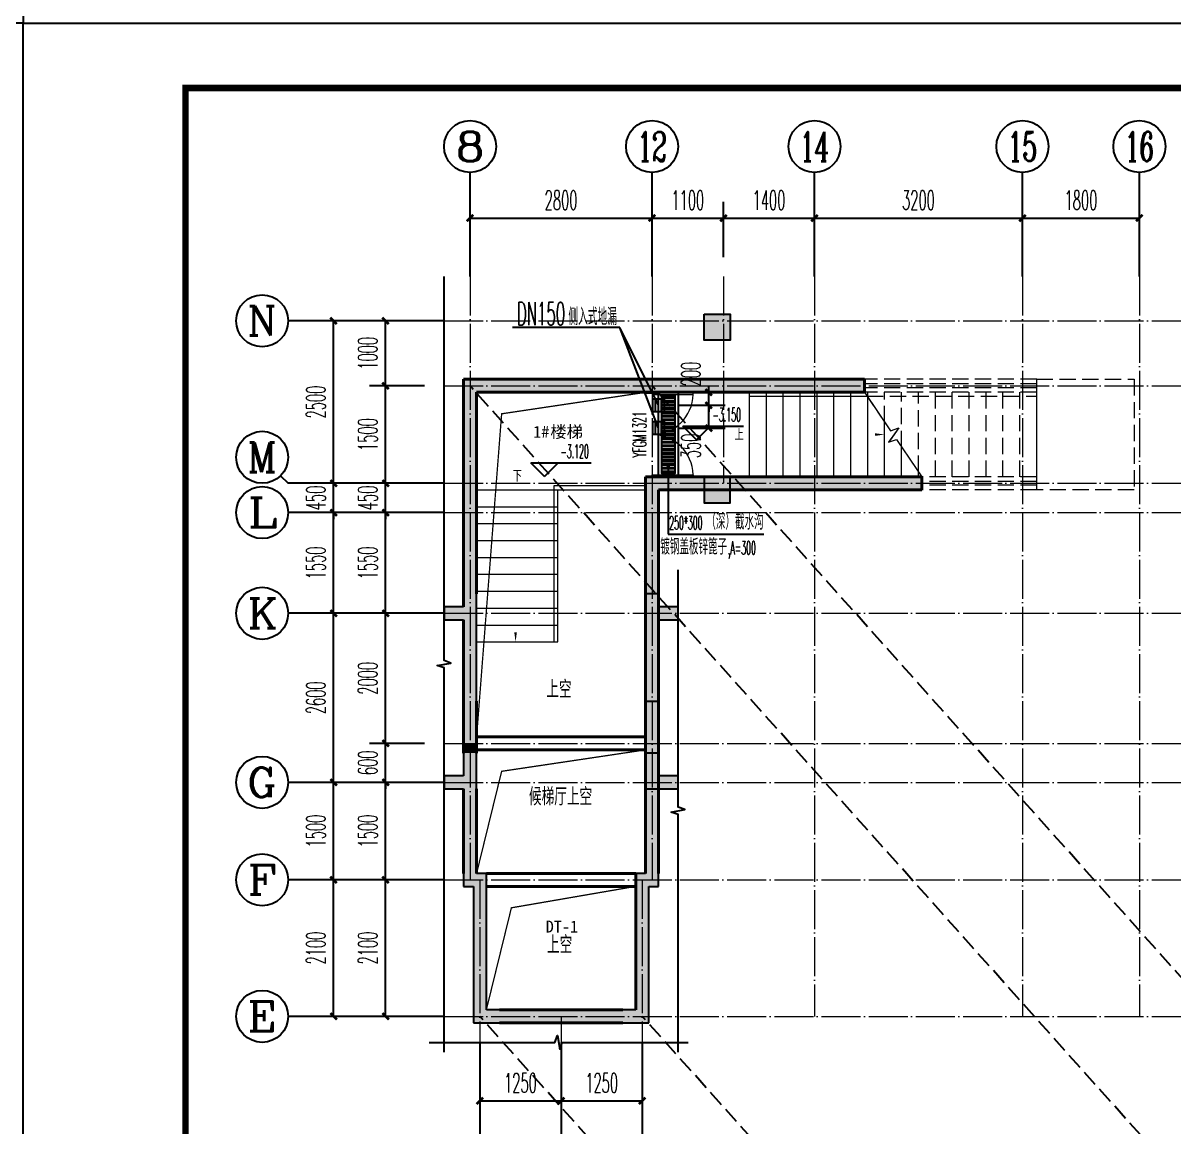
# Model space of a CAD drawing. Extents: x 27938 to 650306, y -92720 to 1524912.
# Drawn here: x 260214 to 277926, y 762082 to 779065 of the extents above; entities that cross this region are included whole.
import ezdxf
from ezdxf.enums import TextEntityAlignment as Align

# ---------------------------------------------------------------- set-up
doc = ezdxf.new("R2010")
doc.units = 0
doc.header["$LTSCALE"] = 1000
doc.header["$MEASUREMENT"] = 0
for name, pattern in [('#P_--_20B1_001_t3$0$DASH', [0.35, 0.25, -0.1]), ('__DASH', [0.35, 0.25, -0.1]), ('DOTE', [2.42, 2, -0.2, 0.02, -0.2])]:
    doc.linetypes.add(name, pattern=pattern)
for name, color, linetype in [('AXIS', 3, 'Continuous'), ('AXIS_TEXT', 4, 'Continuous'), ('COLUMN', 9, 'Continuous'), ('DIM_ELEV', 3, 'Continuous'), ('DIM_LEAD', 3, 'Continuous'), ('DIM_SYMB', 3, 'Continuous'), ('DIM_废水', 3, 'Continuous'), ('DOOR_FIRE_TEXT', 7, 'Continuous'), ('EQUIP_地漏', 7, 'Continuous'), ('PUB_TEXT', 4, 'Continuous'), ('text', 7, 'Continuous'), ('TWT_DIM', 3, 'Continuous'), ('图框', 140, 'Continuous')]:
    doc.layers.add(name, color=color, linetype=linetype)
for name, color, linetype, lineweight in [('DOTE', 19, 'DOTE', 9), ('PUB_HATCH', 8, 'Continuous', 9), ('STAIR', 2, 'Continuous', 18), ('WALL', 9, 'Continuous', 40), ('WINDOW', 8, 'Continuous', 15), ('平面-看线', 45, 'Continuous', 15)]:
    doc.layers.add(name, color=color, linetype=linetype, lineweight=lineweight)
doc.layers.add('yichutu', color=7, linetype='Continuous', true_color=0xffffff, plot=False)
doc.styles.add('_TCH_AXIS', font='COMPLEX', dxfattribs={"bigfont": 'GBCBIG'})
doc.styles.add('_TCH_DIM', font='SIMPLEX.shx', dxfattribs={"width": 0.6, "oblique": 10, "bigfont": 'hztxt.shx'})
doc.styles.add('_TCH_DIM_T3', font='SIMPLEX.shx', dxfattribs={"width": 0.494118, "bigfont": 'GBCBIG.shx'})
doc.styles.add('_TCH_WINDOW', font='SIMPLEX.shx', dxfattribs={"width": 0.7, "height": 3.5, "bigfont": 'GBCBIG.shx'})
doc.styles.add('_TWT_SERIAL', font='simplex.shx', dxfattribs={"width": 0.6, "oblique": 10, "height": 3, "bigfont": 'aadri.shx'})
doc.styles.add('COMPLEX', font='COMPLEX')
doc.styles.get("Standard").update_dxf_attribs({"font": 'gbenor.shx', "bigfont": 'gbcbig.shx'})
doc.styles.add('黑体', font='simhei.ttf')
doc.dimstyles.new('_TCH_ARCH&&100', dxfattribs={"dimtxt": 297.5, "dimasz": 100, "dimexe": 250, "dimexo": 300, "dimgap": 126.25, "dimtad": 1, "dimdec": 0, "dimzin": 0, "dimdsep": 46, "dimtxsty": '_TCH_DIM_T3', "dimblk": 'ARCHTICK', "dimcen": 0.09, "dimclrt": 4, "dimazin": 2, "dimtfac": 1, "dimtdec": 0, "dimtix": 1, "dimtmove": 2, "dimatfit": 3, "dimfxl": 1, "dimtolj": 1, "dimtzin": 0, "dimarcsym": 0})
doc.dimstyles.new('_TWT_ARCH&&100', dxfattribs={"dimtxt": 297.5, "dimasz": 100, "dimexe": 250, "dimexo": 300, "dimgap": 126.25, "dimtad": 1, "dimdec": 0, "dimzin": 0, "dimdsep": 46, "dimtxsty": '_TCH_DIM_T3', "dimblk": 'ARCHTICK', "dimcen": 0.09, "dimclrt": 7, "dimazin": 2, "dimtfac": 1, "dimtdec": 0, "dimtix": 1, "dimtmove": 2, "dimatfit": 3, "dimfxl": 1, "dimtolj": 1, "dimtzin": 0, "dimarcsym": 0})

# ---------------------------------------------------------------- blocks, each defined once
blk = doc.blocks.new('TK')
at = {"layer": '图框'}
blk.add_lwpolyline([(465375, 548714), (549475, 548714), (549475, 489314), (465375, 489314)], close=True, dxfattribs=at)
blk.add_lwpolyline([(465375, 548714), (549475, 548714), (549475, 489314), (465375, 489314)], close=True, dxfattribs=at)
at = {"layer": '图框', "const_width": 100}
blk.add_lwpolyline([(548475, 490314), (548475, 547714), (467875, 547714), (467875, 490314)], close=True, dxfattribs=at)
blk = doc.blocks.new('yct-841-594-84100-59400-100-1000.0')
at = {"layer": 'yichutu', "color": 7, "true_color": 0xffffff}
blk.add_lwpolyline([(0, 0), (0, 59400), (84100, 59400), (84100, 0)], close=True, dxfattribs=at)
blk = doc.blocks.new('A$C110D7C8B')
h = blk.add_hatch()
h.set_pattern_fill('ANSI32', color=246, scale=12, angle=135)
h.set_pattern_definition([(180, (0, 0), (-4e-15, -57.15), []), (180, (-19.05, 19.05), (-4e-15, -57.15), [])])
h.paths.add_polyline_path([(50, -1350), (250, -1350), (250, -150), (50, -150)])
at = {"color": 246}
for points in [[(0, -100), (300, -100), (300, -1400), (0, -1400)], [(50, -150), (250, -150), (250, -1350), (50, -1350)]]:
    blk.add_lwpolyline(points, close=True, dxfattribs=at)
blk = doc.blocks.new('A$C028C60F5')
at = {"color": 0}
blk.add_lwpolyline([(400, 0), (0, 0), (0, -400), (400, -400)], close=True, dxfattribs=at)
at = {"layer": 'PUB_HATCH', "color": 0}
blk.add_solid([(0, -400), (400, -400), (0, 0), (400, 0)], dxfattribs=at)
blk = doc.blocks.new('$DorLib2D$00000002')
for p, q in [((-0.5, 0), (-0.5, 0.4875)), ((-0.475, 0.4875), (-0.5, 0.4875)), ((-0.475, 0), (-0.475, 0.4875)), ((0.475, 0), (0.475, 0.4875)), ((0.475, 0.4875), (0.5, 0.4875)), ((0.5, 0), (0.5, 0.4875)), ((-0.5, 0), (-0.475, 0)), ((0.5, 0), (0.475, 0))]:
    blk.add_line(p, q)
at = {"lineweight": 13}
for centre, start, end in [((-0.4875, 0), 0, 88.53072), ((0.4875, 0), 91.46928, 180)]:
    blk.add_arc(centre, 0.4875, start, end, dxfattribs=at)
blk = doc.blocks.new('_ArchTick')
at = {"color": 0, "linetype": 'ByBlock', "const_width": 0.4}
blk.add_lwpolyline([(-0.5, -0.5), (0.5, 0.5)], dxfattribs=at)
blk = doc.blocks.new('*D1174')
at = {"layer": 'AXIS', "color": 0, "lineweight": -2}
for p, q in [((0, -7600), (-1650, -7600)), ((-1400, -9700), (-1400, -7600)), ((0, -9700), (-1650, -9700))]:
    blk.add_line(p, q, dxfattribs=at)
at = {"layer": 'Defpoints', "color": 0}
for p in [(-1400, -7600), (300, -7600), (300, -9700)]:
    blk.add_point(p, dxfattribs=at)
at = {"layer": 'AXIS', "color": 0, "lineweight": -2, "xscale": 100, "yscale": 100, "zscale": 100}
for p, rotation in [((-1400, -7600), 90), ((-1400, -9700), 270)]:
    blk.add_blockref('_ArchTick', p, dxfattribs=dict(at, rotation=rotation))
at = {"layer": 'AXIS', "color": 4, "insert": (-1675, -8650), "char_height": 297.5, "attachment_point": 5, "rotation": 90, "style": '_TCH_DIM_T3'}
blk.add_mtext('\\A1;2100', dxfattribs=at)
blk = doc.blocks.new('*D1175')
at = {"layer": 'AXIS', "color": 0, "lineweight": -2}
for p, q in [((0, -6100), (-1650, -6100)), ((-1400, -7600), (-1400, -6100)), ((0, -7600), (-1650, -7600))]:
    blk.add_line(p, q, dxfattribs=at)
at = {"layer": 'Defpoints', "color": 0}
for p in [(-1400, -6100), (300, -6100), (300, -7600)]:
    blk.add_point(p, dxfattribs=at)
at = {"layer": 'AXIS', "color": 0, "lineweight": -2, "xscale": 100, "yscale": 100, "zscale": 100}
for p, rotation in [((-1400, -6100), 90), ((-1400, -7600), 270)]:
    blk.add_blockref('_ArchTick', p, dxfattribs=dict(at, rotation=rotation))
at = {"layer": 'AXIS', "color": 4, "insert": (-1675, -6850), "char_height": 297.5, "attachment_point": 5, "rotation": 90, "style": '_TCH_DIM_T3'}
blk.add_mtext('\\A1;1500', dxfattribs=at)
blk = doc.blocks.new('*D1176')
at = {"layer": 'AXIS', "color": 0, "lineweight": -2}
for p, q in [((0, -3500), (-1650, -3500)), ((-1400, -6100), (-1400, -3500)), ((0, -6100), (-1650, -6100))]:
    blk.add_line(p, q, dxfattribs=at)
at = {"layer": 'Defpoints', "color": 0}
for p in [(-1400, -3500), (300, -3500), (300, -6100)]:
    blk.add_point(p, dxfattribs=at)
at = {"layer": 'AXIS', "color": 0, "lineweight": -2, "xscale": 100, "yscale": 100, "zscale": 100}
for p, rotation in [((-1400, -3500), 90), ((-1400, -6100), 270)]:
    blk.add_blockref('_ArchTick', p, dxfattribs=dict(at, rotation=rotation))
at = {"layer": 'AXIS', "color": 4, "insert": (-1675, -4800), "char_height": 297.5, "attachment_point": 5, "rotation": 90, "style": '_TCH_DIM_T3'}
blk.add_mtext('\\A1;2600', dxfattribs=at)
blk = doc.blocks.new('*D1177')
at = {"layer": 'AXIS', "color": 0, "lineweight": -2}
for p, q in [((0, -1950), (-1650, -1950)), ((-1400, -3500), (-1400, -1950)), ((0, -3500), (-1650, -3500))]:
    blk.add_line(p, q, dxfattribs=at)
at = {"layer": 'Defpoints', "color": 0}
for p in [(-1400, -1950), (300, -1950), (300, -3500)]:
    blk.add_point(p, dxfattribs=at)
at = {"layer": 'AXIS', "color": 0, "lineweight": -2, "xscale": 100, "yscale": 100, "zscale": 100}
for p, rotation in [((-1400, -1950), 90), ((-1400, -3500), 270)]:
    blk.add_blockref('_ArchTick', p, dxfattribs=dict(at, rotation=rotation))
at = {"layer": 'AXIS', "color": 4, "insert": (-1675, -2725), "char_height": 297.5, "attachment_point": 5, "rotation": 90, "style": '_TCH_DIM_T3'}
blk.add_mtext('\\A1;1550', dxfattribs=at)
blk = doc.blocks.new('*D1178')
at = {"layer": 'AXIS', "color": 0, "lineweight": -2}
for p, q in [((-1400, -1500), (-1400, -1400)), ((0, -1500), (-1650, -1500)), ((-1400, -1950), (-1400, -1500)), ((0, -1950), (-1650, -1950)), ((-1400, -1950), (-1400, -2050))]:
    blk.add_line(p, q, dxfattribs=at)
at = {"layer": 'Defpoints', "color": 0}
for p in [(-1400, -1500), (300, -1500), (300, -1950)]:
    blk.add_point(p, dxfattribs=at)
at = {"layer": 'AXIS', "color": 0, "lineweight": -2, "xscale": 100, "yscale": 100, "zscale": 100}
for p, rotation in [((-1400, -1500), 270), ((-1400, -1950), 90)]:
    blk.add_blockref('_ArchTick', p, dxfattribs=dict(at, rotation=rotation))
at = {"layer": 'AXIS', "color": 4, "insert": (-1675, -1725), "char_height": 297.5, "attachment_point": 5, "rotation": 90, "style": '_TCH_DIM_T3'}
blk.add_mtext('\\A1;450', dxfattribs=at)
blk = doc.blocks.new('*D1179')
at = {"layer": 'AXIS', "color": 0, "lineweight": -2}
for p, q in [((0, 1000), (-1650, 1000)), ((-1400, -1500), (-1400, 1000)), ((0, -1500), (-1650, -1500))]:
    blk.add_line(p, q, dxfattribs=at)
at = {"layer": 'Defpoints', "color": 0}
for p in [(-1400, 1000), (300, 1000), (300, -1500)]:
    blk.add_point(p, dxfattribs=at)
at = {"layer": 'AXIS', "color": 0, "lineweight": -2, "xscale": 100, "yscale": 100, "zscale": 100}
for p, rotation in [((-1400, 1000), 90), ((-1400, -1500), 270)]:
    blk.add_blockref('_ArchTick', p, dxfattribs=dict(at, rotation=rotation))
at = {"layer": 'AXIS', "color": 4, "insert": (-1675, -250), "char_height": 297.5, "attachment_point": 5, "rotation": 90, "style": '_TCH_DIM_T3'}
blk.add_mtext('\\A1;2500', dxfattribs=at)
blk = doc.blocks.new('*D1180')
at = {"layer": 'AXIS', "color": 0, "lineweight": -2}
for p, q in [((0, -7600), (-850, -7600)), ((-600, -9700), (-600, -7600)), ((0, -9700), (-850, -9700))]:
    blk.add_line(p, q, dxfattribs=at)
at = {"layer": 'Defpoints', "color": 0}
for p in [(-600, -7600), (300, -7600), (300, -9700)]:
    blk.add_point(p, dxfattribs=at)
at = {"layer": 'AXIS', "color": 0, "lineweight": -2, "xscale": 100, "yscale": 100, "zscale": 100}
for p, rotation in [((-600, -7600), 90), ((-600, -9700), 270)]:
    blk.add_blockref('_ArchTick', p, dxfattribs=dict(at, rotation=rotation))
at = {"layer": 'AXIS', "color": 4, "insert": (-875, -8650), "char_height": 297.5, "attachment_point": 5, "rotation": 90, "style": '_TCH_DIM_T3'}
blk.add_mtext('\\A1;2100', dxfattribs=at)
blk = doc.blocks.new('*D1181')
at = {"layer": 'AXIS', "color": 0, "lineweight": -2}
for p, q in [((0, -6100), (-850, -6100)), ((-600, -7600), (-600, -6100)), ((0, -7600), (-850, -7600))]:
    blk.add_line(p, q, dxfattribs=at)
at = {"layer": 'Defpoints', "color": 0}
for p in [(-600, -6100), (300, -6100), (300, -7600)]:
    blk.add_point(p, dxfattribs=at)
at = {"layer": 'AXIS', "color": 0, "lineweight": -2, "xscale": 100, "yscale": 100, "zscale": 100}
for p, rotation in [((-600, -6100), 90), ((-600, -7600), 270)]:
    blk.add_blockref('_ArchTick', p, dxfattribs=dict(at, rotation=rotation))
at = {"layer": 'AXIS', "color": 4, "insert": (-875, -6850), "char_height": 297.5, "attachment_point": 5, "rotation": 90, "style": '_TCH_DIM_T3'}
blk.add_mtext('\\A1;1500', dxfattribs=at)
blk = doc.blocks.new('*D1182')
at = {"layer": 'AXIS', "color": 0, "lineweight": -2}
for p, q in [((-600, -5500), (-600, -5400)), ((0, -5500), (-850, -5500)), ((-600, -6100), (-600, -5500)), ((0, -6100), (-850, -6100)), ((-600, -6100), (-600, -6200))]:
    blk.add_line(p, q, dxfattribs=at)
at = {"layer": 'Defpoints', "color": 0}
for p in [(-600, -5500), (300, -5500), (300, -6100)]:
    blk.add_point(p, dxfattribs=at)
at = {"layer": 'AXIS', "color": 0, "lineweight": -2, "xscale": 100, "yscale": 100, "zscale": 100}
for p, rotation in [((-600, -5500), 270), ((-600, -6100), 90)]:
    blk.add_blockref('_ArchTick', p, dxfattribs=dict(at, rotation=rotation))
at = {"layer": 'AXIS', "color": 4, "insert": (-875, -5800), "char_height": 297.5, "attachment_point": 5, "rotation": 90, "style": '_TCH_DIM_T3'}
blk.add_mtext('\\A1;600', dxfattribs=at)
blk = doc.blocks.new('*D1183')
at = {"layer": 'AXIS', "color": 0, "lineweight": -2}
for p, q in [((0, -3500), (-850, -3500)), ((-600, -5500), (-600, -3500)), ((0, -5500), (-850, -5500))]:
    blk.add_line(p, q, dxfattribs=at)
at = {"layer": 'Defpoints', "color": 0}
for p in [(-600, -3500), (300, -3500), (300, -5500)]:
    blk.add_point(p, dxfattribs=at)
at = {"layer": 'AXIS', "color": 0, "lineweight": -2, "xscale": 100, "yscale": 100, "zscale": 100}
for p, rotation in [((-600, -3500), 90), ((-600, -5500), 270)]:
    blk.add_blockref('_ArchTick', p, dxfattribs=dict(at, rotation=rotation))
at = {"layer": 'AXIS', "color": 4, "insert": (-875, -4500), "char_height": 297.5, "attachment_point": 5, "rotation": 90, "style": '_TCH_DIM_T3'}
blk.add_mtext('\\A1;2000', dxfattribs=at)
blk = doc.blocks.new('*D1184')
at = {"layer": 'AXIS', "color": 0, "lineweight": -2}
for p, q in [((0, -1950), (-850, -1950)), ((-600, -3500), (-600, -1950)), ((0, -3500), (-850, -3500))]:
    blk.add_line(p, q, dxfattribs=at)
at = {"layer": 'Defpoints', "color": 0}
for p in [(-600, -1950), (300, -1950), (300, -3500)]:
    blk.add_point(p, dxfattribs=at)
at = {"layer": 'AXIS', "color": 0, "lineweight": -2, "xscale": 100, "yscale": 100, "zscale": 100}
for p, rotation in [((-600, -1950), 90), ((-600, -3500), 270)]:
    blk.add_blockref('_ArchTick', p, dxfattribs=dict(at, rotation=rotation))
at = {"layer": 'AXIS', "color": 4, "insert": (-875, -2725), "char_height": 297.5, "attachment_point": 5, "rotation": 90, "style": '_TCH_DIM_T3'}
blk.add_mtext('\\A1;1550', dxfattribs=at)
blk = doc.blocks.new('*D1185')
at = {"layer": 'AXIS', "color": 0, "lineweight": -2}
for p, q in [((-600, -1500), (-600, -1400)), ((0, -1500), (-850, -1500)), ((-600, -1950), (-600, -1500)), ((0, -1950), (-850, -1950)), ((-600, -1950), (-600, -2050))]:
    blk.add_line(p, q, dxfattribs=at)
at = {"layer": 'Defpoints', "color": 0}
for p in [(-600, -1500), (300, -1500), (300, -1950)]:
    blk.add_point(p, dxfattribs=at)
at = {"layer": 'AXIS', "color": 0, "lineweight": -2, "xscale": 100, "yscale": 100, "zscale": 100}
for p, rotation in [((-600, -1500), 270), ((-600, -1950), 90)]:
    blk.add_blockref('_ArchTick', p, dxfattribs=dict(at, rotation=rotation))
at = {"layer": 'AXIS', "color": 4, "insert": (-875, -1725), "char_height": 297.5, "attachment_point": 5, "rotation": 90, "style": '_TCH_DIM_T3'}
blk.add_mtext('\\A1;450', dxfattribs=at)
blk = doc.blocks.new('*D1186')
at = {"layer": 'AXIS', "color": 0, "lineweight": -2}
for p, q in [((0, 0), (-850, 0)), ((-600, -1500), (-600, 0)), ((0, -1500), (-850, -1500))]:
    blk.add_line(p, q, dxfattribs=at)
at = {"layer": 'Defpoints', "color": 0}
for p in [(-600, 0), (300, 0), (300, -1500)]:
    blk.add_point(p, dxfattribs=at)
at = {"layer": 'AXIS', "color": 0, "lineweight": -2, "xscale": 100, "yscale": 100, "zscale": 100}
for p, rotation in [((-600, 0), 90), ((-600, -1500), 270)]:
    blk.add_blockref('_ArchTick', p, dxfattribs=dict(at, rotation=rotation))
at = {"layer": 'AXIS', "color": 4, "insert": (-875, -750), "char_height": 297.5, "attachment_point": 5, "rotation": 90, "style": '_TCH_DIM_T3'}
blk.add_mtext('\\A1;1500', dxfattribs=at)
blk = doc.blocks.new('*D1187')
at = {"layer": 'AXIS', "color": 0, "lineweight": -2}
for p, q in [((0, 1000), (-850, 1000)), ((-600, 0), (-600, 1000)), ((0, 0), (-850, 0))]:
    blk.add_line(p, q, dxfattribs=at)
at = {"layer": 'Defpoints', "color": 0}
for p in [(-600, 1000), (300, 1000), (300, 0)]:
    blk.add_point(p, dxfattribs=at)
at = {"layer": 'AXIS', "color": 0, "lineweight": -2, "xscale": 100, "yscale": 100, "zscale": 100}
for p, rotation in [((-600, 1000), 90), ((-600, 0), 270)]:
    blk.add_blockref('_ArchTick', p, dxfattribs=dict(at, rotation=rotation))
at = {"layer": 'AXIS', "color": 4, "insert": (-875, 500), "char_height": 297.5, "attachment_point": 5, "rotation": 90, "style": '_TCH_DIM_T3'}
blk.add_mtext('\\A1;1000', dxfattribs=at)
blk = doc.blocks.new('_AXISO')
blk.add_circle((0, 0), 0.5)
at = {"layer": 'AXIS_TEXT', "style": 'COMPLEX', "width": 1.041667}
blk.add_attdef('A', text='', height=0.56, dxfattribs=at).set_placement((-0.25, -0.28), (0.25, -0.28), align=Align.FIT)
blk = doc.blocks.new('*D1188')
at = {"layer": 'AXIS', "color": 0, "lineweight": -2}
for p, q in [((700, 1981), (700, 2831)), ((3500, 1981), (3500, 2831)), ((700, 2581), (3500, 2581))]:
    blk.add_line(p, q, dxfattribs=at)
at = {"layer": 'Defpoints', "color": 0}
for p in [(3500, 2581), (700, 1681), (3500, 1681)]:
    blk.add_point(p, dxfattribs=at)
at = {"layer": 'AXIS', "color": 0, "lineweight": -2, "xscale": 100, "yscale": 100, "zscale": 100, "rotation": 180}
blk.add_blockref('_ArchTick', (700, 2581), dxfattribs=at)
at = {"layer": 'AXIS', "color": 0, "lineweight": -2, "xscale": 100, "yscale": 100, "zscale": 100}
blk.add_blockref('_ArchTick', (3500, 2581), dxfattribs=at)
at = {"layer": 'AXIS', "color": 4, "insert": (2100, 2856), "char_height": 297.5, "attachment_point": 5, "style": '_TCH_DIM_T3'}
blk.add_mtext('\\A1;2800', dxfattribs=at)
blk = doc.blocks.new('*D1189')
at = {"layer": 'AXIS', "color": 0, "lineweight": -2}
for p, q in [((3500, 1981), (3500, 2831)), ((4600, 1981), (4600, 2831)), ((3500, 2581), (4600, 2581))]:
    blk.add_line(p, q, dxfattribs=at)
at = {"layer": 'Defpoints', "color": 0}
for p in [(4600, 2581), (3500, 1681), (4600, 1681)]:
    blk.add_point(p, dxfattribs=at)
at = {"layer": 'AXIS', "color": 0, "lineweight": -2, "xscale": 100, "yscale": 100, "zscale": 100, "rotation": 180}
blk.add_blockref('_ArchTick', (3500, 2581), dxfattribs=at)
at = {"layer": 'AXIS', "color": 0, "lineweight": -2, "xscale": 100, "yscale": 100, "zscale": 100}
blk.add_blockref('_ArchTick', (4600, 2581), dxfattribs=at)
at = {"layer": 'AXIS', "color": 4, "insert": (4050, 2856), "char_height": 297.5, "attachment_point": 5, "style": '_TCH_DIM_T3'}
blk.add_mtext('\\A1;1100', dxfattribs=at)
blk = doc.blocks.new('*D1190')
at = {"layer": 'AXIS', "color": 0, "lineweight": -2}
for p, q in [((4600, 1981), (4600, 2831)), ((6000, 1981), (6000, 2831)), ((4600, 2581), (6000, 2581))]:
    blk.add_line(p, q, dxfattribs=at)
at = {"layer": 'Defpoints', "color": 0}
for p in [(6000, 2581), (4600, 1681), (6000, 1681)]:
    blk.add_point(p, dxfattribs=at)
at = {"layer": 'AXIS', "color": 0, "lineweight": -2, "xscale": 100, "yscale": 100, "zscale": 100, "rotation": 180}
blk.add_blockref('_ArchTick', (4600, 2581), dxfattribs=at)
at = {"layer": 'AXIS', "color": 0, "lineweight": -2, "xscale": 100, "yscale": 100, "zscale": 100}
blk.add_blockref('_ArchTick', (6000, 2581), dxfattribs=at)
at = {"layer": 'AXIS', "color": 4, "insert": (5300, 2856), "char_height": 297.5, "attachment_point": 5, "style": '_TCH_DIM_T3'}
blk.add_mtext('\\A1;1400', dxfattribs=at)
blk = doc.blocks.new('*D1191')
at = {"layer": 'AXIS', "color": 0, "lineweight": -2}
for p, q in [((6000, 1981), (6000, 2831)), ((9200, 1981), (9200, 2831)), ((6000, 2581), (9200, 2581))]:
    blk.add_line(p, q, dxfattribs=at)
at = {"layer": 'Defpoints', "color": 0}
for p in [(9200, 2581), (6000, 1681), (9200, 1681)]:
    blk.add_point(p, dxfattribs=at)
at = {"layer": 'AXIS', "color": 0, "lineweight": -2, "xscale": 100, "yscale": 100, "zscale": 100, "rotation": 180}
blk.add_blockref('_ArchTick', (6000, 2581), dxfattribs=at)
at = {"layer": 'AXIS', "color": 0, "lineweight": -2, "xscale": 100, "yscale": 100, "zscale": 100}
blk.add_blockref('_ArchTick', (9200, 2581), dxfattribs=at)
at = {"layer": 'AXIS', "color": 4, "insert": (7600, 2856), "char_height": 297.5, "attachment_point": 5, "style": '_TCH_DIM_T3'}
blk.add_mtext('\\A1;3200', dxfattribs=at)
blk = doc.blocks.new('*D1192')
at = {"layer": 'AXIS', "color": 0, "lineweight": -2}
for p, q in [((9200, 1981), (9200, 2831)), ((11000, 1981), (11000, 2831)), ((9200, 2581), (11000, 2581))]:
    blk.add_line(p, q, dxfattribs=at)
at = {"layer": 'Defpoints', "color": 0}
for p in [(11000, 2581), (9200, 1681), (11000, 1681)]:
    blk.add_point(p, dxfattribs=at)
at = {"layer": 'AXIS', "color": 0, "lineweight": -2, "xscale": 100, "yscale": 100, "zscale": 100, "rotation": 180}
blk.add_blockref('_ArchTick', (9200, 2581), dxfattribs=at)
at = {"layer": 'AXIS', "color": 0, "lineweight": -2, "xscale": 100, "yscale": 100, "zscale": 100}
blk.add_blockref('_ArchTick', (11000, 2581), dxfattribs=at)
at = {"layer": 'AXIS', "color": 4, "insert": (10100, 2856), "char_height": 297.5, "attachment_point": 5, "style": '_TCH_DIM_T3'}
blk.add_mtext('\\A1;1800', dxfattribs=at)
blk = doc.blocks.new('*D1207')
at = {"layer": 'AXIS', "color": 0, "lineweight": -2}
for p, q in [((850, -10400), (850, -11250)), ((2100, -10400), (2100, -11250)), ((850, -11000), (2100, -11000))]:
    blk.add_line(p, q, dxfattribs=at)
at = {"layer": 'Defpoints', "color": 0}
for p in [(850, -10100), (2100, -10100), (2100, -11000)]:
    blk.add_point(p, dxfattribs=at)
at = {"layer": 'AXIS', "color": 0, "lineweight": -2, "xscale": 100, "yscale": 100, "zscale": 100, "rotation": 180}
blk.add_blockref('_ArchTick', (850, -11000), dxfattribs=at)
at = {"layer": 'AXIS', "color": 0, "lineweight": -2, "xscale": 100, "yscale": 100, "zscale": 100}
blk.add_blockref('_ArchTick', (2100, -11000), dxfattribs=at)
at = {"layer": 'AXIS', "color": 4, "insert": (1475, -10725), "char_height": 297.5, "attachment_point": 5, "style": '_TCH_DIM_T3'}
blk.add_mtext('\\A1;1250', dxfattribs=at)
blk = doc.blocks.new('*D1208')
at = {"layer": 'AXIS', "color": 0, "lineweight": -2}
for p, q in [((2100, -10400), (2100, -11250)), ((3350, -10400), (3350, -11250)), ((2100, -11000), (3350, -11000))]:
    blk.add_line(p, q, dxfattribs=at)
at = {"layer": 'Defpoints', "color": 0}
for p in [(2100, -10100), (3350, -10100), (3350, -11000)]:
    blk.add_point(p, dxfattribs=at)
at = {"layer": 'AXIS', "color": 0, "lineweight": -2, "xscale": 100, "yscale": 100, "zscale": 100, "rotation": 180}
blk.add_blockref('_ArchTick', (2100, -11000), dxfattribs=at)
at = {"layer": 'AXIS', "color": 0, "lineweight": -2, "xscale": 100, "yscale": 100, "zscale": 100}
blk.add_blockref('_ArchTick', (3350, -11000), dxfattribs=at)
at = {"layer": 'AXIS', "color": 4, "insert": (2725, -10725), "char_height": 297.5, "attachment_point": 5, "style": '_TCH_DIM_T3'}
blk.add_mtext('\\A1;1250', dxfattribs=at)
blk = doc.blocks.new('$TwtSys$00000137')
at = {"color": 7}
for p, q in [((-46.875, -93.75), (-46.875, 93.75)), ((0, -93.75), (0, 93.75)), ((46.875, -93.75), (46.875, 93.75))]:
    blk.add_line(p, q, dxfattribs=at)
blk.add_lwpolyline([(-93.75, -93.75), (93.75, -93.75), (93.75, 93.75), (-93.75, 93.75)], close=True, dxfattribs=at)
blk = doc.blocks.new('*D218')
at = {"layer": 'Defpoints', "color": 0}
for p in [(269994, 773184), (270767, 773184), (269994, 772834)]:
    blk.add_point(p, dxfattribs=at)
at = {"layer": 'TWT_DIM', "color": 0, "lineweight": -2}
for p, q in [((270294, 773184), (271017, 773184)), ((270767, 772834), (270767, 773184)), ((270294, 772834), (271017, 772834))]:
    blk.add_line(p, q, dxfattribs=at)
at = {"layer": 'TWT_DIM', "color": 0, "lineweight": -2, "xscale": 100, "yscale": 100, "zscale": 100}
for p, rotation in [((270767, 773184), 90), ((270767, 772834), 270)]:
    blk.add_blockref('_ArchTick', p, dxfattribs=dict(at, rotation=rotation))
at = {"layer": 'TWT_DIM', "color": 7, "insert": (270492, 772559), "char_height": 297.5, "attachment_point": 5, "rotation": 90, "style": '_TCH_DIM_T3'}
blk.add_mtext('\\A1;350', dxfattribs=at)
blk = doc.blocks.new('*D219')
at = {"layer": 'Defpoints', "color": 0}
for p in [(269994, 773384), (270767, 773384), (269994, 773184)]:
    blk.add_point(p, dxfattribs=at)
at = {"layer": 'TWT_DIM', "color": 0, "lineweight": -2}
for p, q in [((270767, 773384), (270767, 773484)), ((270294, 773384), (271017, 773384)), ((270767, 773184), (270767, 773384)), ((270294, 773184), (271017, 773184)), ((270767, 773184), (270767, 773084))]:
    blk.add_line(p, q, dxfattribs=at)
at = {"layer": 'TWT_DIM', "color": 0, "lineweight": -2, "xscale": 100, "yscale": 100, "zscale": 100}
for p, rotation in [((270767, 773384), 270), ((270767, 773184), 90)]:
    blk.add_blockref('_ArchTick', p, dxfattribs=dict(at, rotation=rotation))
at = {"layer": 'TWT_DIM', "color": 7, "insert": (270492, 773664), "char_height": 297.5, "attachment_point": 5, "rotation": 90, "style": '_TCH_DIM_T3'}
blk.add_mtext('\\A1;200', dxfattribs=at)
blk = doc.blocks.new('A$C5F0D06DF')
at = {"layer": 'PUB_HATCH'}
for points in [[(600, 100), (800, -100), (3500, -100), (3500, 100)], [(600, -3400), (600.1, -3400), (600.1, -3200), (800, -3200), (800, -100), (600, 100)], [(3500, 100), (3500, -100), (6767.8, -99.8), (6767.7, 100.2)], [(3400, -1400), (3600, -1600), (7651.8, -1599.8), (7651.7, -1399.8)], [(3600, -1600), (3400, -1400), (3400, -5500), (3600, -5500)], [(300, -3600), (600.1, -3600), (600.1, -4850), (800.1, -4850), (800.1, -3200), (600.1, -3200), (600.1, -3400), (300, -3400)], [(3900, -3600), (3900, -3400), (3600.1, -3400), (3600.1, -3200), (3400.1, -3200), (3400.1, -4850), (3600.1, -4850), (3600.1, -3600)], [(800, -4850), (600.1, -4850), (600.1, -3600), (600, -3600), (600, -5500), (800, -5500)], [(800, -6200), (800, -5650), (600, -5650), (600, -6000), (300, -6000), (300, -6200)], [(600, -5650), (800, -5650), (800, -5500), (600, -5500)], [(3400, -7500), (3600, -7500), (3600, -5500), (3400, -5500)], [(3400.2, -6200), (3900, -6200), (3900, -6000), (3600.2, -6000), (3600.2, -5650), (3400.2, -5650)], [(800, -6200), (600, -6200), (600, -7500), (800, -7500)], [(950, -7500), (600, -7500), (600, -7700), (750, -7700), (750, -9800), (1150, -9800), (1150, -9600), (950, -9600)], [(3250.2, -7500), (3250.2, -9600), (3050.2, -9600), (3050.2, -9800), (3450.2, -9800), (3450.2, -7700), (3600.2, -7700), (3600.2, -7500)], [(3250, -9600), (3250.2, -9600), (3250.2, -7500.2), (3250, -7500)], [(3050.2, -9800), (3050.2, -9600), (1150, -9600), (1150, -9800)]]:
    blk.add_hatch(color=256, dxfattribs=at).paths.add_polyline_path(points)
at = {"color": 6, "const_width": 20}
for points in [[(800, -5400), (1185.6, -430.3), (3400, -100)], [(800, -7500), (1185.6, -5930.3), (3400, -5600)], [(950, -9600), (1335.6, -8030.3), (3250, -7700)]]:
    blk.add_lwpolyline(points, dxfattribs=at)
at = {"layer": 'AXIS'}
for p, q in [((700, 1681.5), (700, 3281.5)), ((3500, 1681.5), (3500, 3281.5)), ((6000, 1681.5), (6000, 3281.5)), ((9200, 1681.5), (9200, 3281.5)), ((11000, 1681.5), (11000, 3281.5)), ((300, 1000), (-2100, 1000)), ((-2217.2, -1382.8), (-2100, -1500)), ((300, -1500), (-2100, -1500)), ((300, -1950), (-2100, -1950)), ((300, -3500), (-2100, -3500)), ((300, -6100), (-2100, -6100)), ((300, -7600), (-2100, -7600)), ((300, -9700), (-2100, -9700)), ((850, -10100), (850, -11700)), ((2100.1, -10100), (2100.1, -11700)), ((3350.2, -10100), (3350.2, -11700))]:
    blk.add_line(p, q, dxfattribs=at)
at = {"layer": 'COLUMN', "color": 6}
for p, q in [((800.1, -3200), (800, -3200)), ((800.1, -4850), (800.1, -3200)), ((3600.1, -3200), (3400.1, -3200)), ((3400.1, -3200), (3400.1, -4850)), ((3600.1, -3400), (3600.1, -3200)), ((600, -3400), (300, -3400)), ((300, -3400), (300, -3600)), ((3900, -3400), (3600.1, -3400)), ((3900, -3600), (3900, -3400)), ((300, -3600), (600, -3600)), ((3600.1, -4850), (3600.1, -3600)), ((3600.1, -3600), (3900, -3600)), ((800, -4850), (800.1, -4850)), ((3400.1, -4850), (3600.1, -4850)), ((600, -5650), (600, -6000)), ((800, -6200), (800, -5650)), ((3600.2, -5650), (3400.2, -5650)), ((3400.2, -5650), (3400.2, -6200)), ((3600.2, -6000), (3600.2, -5650)), ((600, -6000), (300, -6000)), ((300, -6000), (300, -6200)), ((3900, -6000), (3600.2, -6000)), ((3900, -6200), (3900, -6000)), ((300, -6200), (600, -6200)), ((3400.2, -6200), (3900, -6200)), ((600, -7500), (600, -7700)), ((950, -7500), (800, -7500)), ((950, -9600), (950, -7500)), ((3250.2, -7500), (3250.2, -9600)), ((3400, -7500), (3250.2, -7500)), ((3600.2, -7500), (3600, -7500)), ((3600.2, -7700), (3600.2, -7500)), ((600, -7700), (750, -7700)), ((750, -7700), (750, -9800)), ((3450.2, -9800), (3450.2, -7700)), ((3450.2, -7700), (3600.2, -7700)), ((1150, -9600), (950, -9600)), ((3250.2, -9600), (3050.2, -9600)), ((750, -9800), (1150, -9800)), ((3050.2, -9800), (3450.2, -9800))]:
    blk.add_line(p, q, dxfattribs=at)
at = {"layer": 'DIM_ELEV'}
for p, q in [((4185.9, -828.8), (3975.9, -618.8)), ((3975.9, -618.8), (4906.8, -618.8)), ((4185.9, -828.8), (4395.9, -618.8)), ((1844.6, -1392.8), (1634.6, -1182.8)), ((1634.6, -1182.8), (2565.4, -1182.8)), ((1844.6, -1392.8), (2054.6, -1182.8))]:
    blk.add_line(p, q, dxfattribs=at)
at = {"layer": 'DIM_LEAD'}
for p, q in [((3750, -1241.1), (3750, -2281.8)), ((3750, -2281.8), (5219.9, -2281.8))]:
    blk.add_line(p, q, dxfattribs=at)
at = {"layer": 'DIM_LEAD', "const_width": 28}
blk.add_lwpolyline([(3750, -1227.1, 1), (3750, -1255.1, 1)], format="xyb", close=True, dxfattribs=at)
at = {"layer": 'DIM_SYMB'}
for points in [[(300, -10248.7), (300, -4339.9), (195, -4301.7), (405, -4264.6), (300, -4227.4), (300, 1681.5)], [(3900, -10248.7), (3900, -6595.2), (3795, -6556.9), (4005, -6519.9), (3900, -6482.7), (3900, -2829.1)], [(69.8, -10100), (2005.4, -10100), (2043.7, -9995), (2080.7, -10205), (2117.9, -10100), (4053.6, -10100)]]:
    blk.add_lwpolyline(points, dxfattribs=at)
for points in [[(4931.7, -749.8, 0, 0, 0), (7079.7, -749.7, 0, 40, 0), (6929.7, -749.7, 0, 0, 0)], [(1400, -1537.9, 0, 0, 0), (1400, -3940, 0, 40, 0), (1400, -3790, 0, 0, 0)]]:
    blk.add_lwpolyline(points, format="xyseb", dxfattribs=at)
at = {"layer": 'DOTE', "linetype": 'DOTE', "ltscale": 0.3}
for p, q in [((700, 1681.5), (700, -7600)), ((3500, 1681.5), (3500, -7600)), ((4600, 1681.5), (4600, -1500)), ((6000, 1681.5), (6000, -9700)), ((9200, 1681.5), (9200, -9700)), ((11000, 1681.5), (11000, -9700)), ((300, 1000), (11663.6, 1000)), ((300, 0), (11663.6, 0)), ((300, -1500), (11663.6, -1500)), ((300, -1950), (11663.6, -1950)), ((300, -3500), (11663.6, -3500)), ((300, -5500), (11663.6, -5500)), ((300, -6100), (11663.6, -6100)), ((300, -7600), (11663.6, -7600)), ((850, -7600), (850, -10100)), ((3350.2, -7600), (3350.2, -10100)), ((300, -9700), (11663.6, -9700)), ((2100.1, -9700), (2100.1, -10104.8))]:
    blk.add_line(p, q, dxfattribs=at)
at = {"layer": 'STAIR', "color": 246, "linetype": '#P_--_20B1_001_t3$0$DASH'}
for p, q in [((9419.7, 100.2), (6767.7, 100.2)), ((9419.7, 30.2), (6767.7, 30.5)), ((9419.7, -29.8), (6767.7, -29.5)), ((9419.7, -99.8), (6767.7, -99.8)), ((9419.7, -99.8), (6767.7, -99.8)), ((6767.7, -99.8), (7170.5, -692)), ((6808.5, -159.8), (9419.7, -159.8)), ((6819.7, -176.2), (6819.7, -99.8)), ((7079.7, -558.6), (7079.7, -99.8)), ((7339.7, -940.9), (7339.7, -99.8)), ((7599.7, -1323.3), (7599.7, -99.8)), ((7859.7, -1399.8), (7859.7, -99.8)), ((8119.7, -1399.8), (8119.7, -99.8)), ((8379.7, -1399.8), (8379.7, -99.8)), ((8639.7, -1399.8), (8639.7, -99.8)), ((8899.7, -1399.8), (8899.7, -99.8)), ((9159.7, -1399.8), (9159.7, -99.8)), ((9419.7, -1399.8), (9419.7, -99.8)), ((7297.9, -647.5), (7140.7, -865.7)), ((7170.5, -692), (7297.9, -647.5)), ((7140.7, -865.7), (7260.3, -824)), ((7260.3, -824), (7651.7, -1399.8)), ((9419.7, -1399.8), (7651.7, -1399.8)), ((9419.7, -1399.8), (7651.7, -1399.8)), ((9419.7, -1469.8), (7651.7, -1469.5)), ((9419.7, -1529.8), (7651.7, -1529.5)), ((9419.7, -1599.8), (7651.7, -1599.5))]:
    blk.add_line(p, q, dxfattribs=at)
at = {"layer": 'STAIR'}
for p, q in [((6767.7, -99.8), (4999.7, -99.8)), ((4999.7, -1399.8), (4999.7, -99.8)), ((4999.7, -159.8), (6808.5, -159.8)), ((5259.7, -1399.8), (5259.7, -99.8)), ((5519.7, -1399.8), (5519.7, -99.8)), ((5779.7, -1399.8), (5779.7, -99.8)), ((6039.7, -1399.8), (6039.7, -99.8)), ((6299.7, -1399.8), (6299.7, -99.8)), ((6559.7, -1399.8), (6559.7, -99.8)), ((6767.7, -99.8), (7170.5, -692)), ((6819.7, -1399.8), (6819.7, -176.2)), ((7079.7, -1399.8), (7079.7, -558.6)), ((7297.9, -647.5), (7140.7, -865.7)), ((7170.5, -692), (7297.9, -647.5)), ((7140.7, -865.7), (7260.3, -824)), ((7260.3, -824), (7651.7, -1399.8)), ((7339.7, -1399.8), (7339.7, -940.9)), ((7651.7, -1399.8), (4999.7, -1399.8)), ((7599.7, -1399.8), (7599.7, -1323.3)), ((800, -3200), (800, -1600)), ((800, -1600), (2050, -1600)), ((2050, -1600), (3400, -1600)), ((2050, -3940), (2050, -1600)), ((800, -1860), (2050, -1860)), ((800, -2120), (2050, -2120)), ((800, -2380), (2050, -2380)), ((800, -2640), (2050, -2640)), ((800, -2900), (2050, -2900)), ((800, -3160), (2050, -3160)), ((800.1, -3420), (2050, -3420)), ((800.1, -3680), (2050, -3680)), ((800.1, -3940), (2050, -3940))]:
    blk.add_line(p, q, dxfattribs=at)
at = {"layer": 'STAIR', "color": 246, "linetype": '#P_--_20B1_001_t3$0$DASH'}
blk.add_lwpolyline([(9419.7, 100.2), (10919.7, 100.2), (10919.7, -1599.8), (9419.7, -1599.8)], close=True, dxfattribs=at)
at = {"layer": 'STAIR'}
blk.add_lwpolyline([(3400, -1540), (1990, -1540), (1990, -3940)], dxfattribs=at)
at = {"layer": 'WALL'}
for p, q in [((600, 100), (3500, 100)), ((600, -3400), (600, 100)), ((3500, 100), (6767.7, 100.2)), ((6767.7, 100.2), (6767.8, -99.8)), ((800, -100), (3500, -100)), ((800, -3200), (800, -100)), ((3400, -100), (3400, -100.5)), ((3400, -100.5), (3600, -100.5)), ((3500, -100), (6767.8, -99.8)), ((3600, -100.5), (3600, -100)), ((3600, -1399.5), (3400, -1399.5)), ((3400, -1399.5), (3400, -1400)), ((3400, -1400), (7651.7, -1399.8)), ((3400, -1400), (3400, -5500)), ((3600, -1400), (3600, -1399.5)), ((7651.7, -1399.8), (7651.8, -1599.8)), ((3600, -1600), (7651.8, -1599.8)), ((3600, -1600), (3600, -5500)), ((300, -3500), (300, -3500)), ((500, -3500), (500, -3500)), ((700, -3500), (700, -3500)), ((600, -5500), (600, -3600)), ((800, -5500), (800, -4850)), ((3400, -5400), (800, -5400)), ((600, -5650), (600, -5500)), ((800, -5650), (800, -5500)), ((3400, -5600), (800, -5600)), ((3400, -5500), (3400, -7500)), ((3600, -5500), (3600, -7500)), ((300, -6100), (300, -6100)), ((500, -6100), (500, -6100)), ((700, -6100), (700, -6100)), ((600, -7500), (600, -6200)), ((800, -7500), (800, -6200)), ((850, -7600), (850, -7600)), ((950, -7500), (3250.2, -7500)), ((3250, -7500), (3250, -9600)), ((3350, -7600), (3350, -7600)), ((3350, -7600), (3350, -7600)), ((3425, -7600), (3425, -7600)), ((3500, -7600), (3500, -7600)), ((950, -7700), (3250.2, -7700)), ((850, -8650), (850, -8650)), ((3350, -8650), (3350, -8650)), ((850, -9700), (850, -9700)), ((1150, -9600), (3050.2, -9600)), ((3350, -9700), (3350, -9700)), ((1150, -9800), (3050.2, -9800))]:
    blk.add_line(p, q, dxfattribs=at)
at = {"layer": 'WINDOW'}
blk.add_line((3600, -100.5), (3600, -1399.5), dxfattribs=at)
at = {"layer": '平面-看线'}
for p, q in [((9419.7, -99.8), (9419.7, 100.2)), ((9419.7, -1599.8), (9419.7, -1399.8))]:
    blk.add_line(p, q, dxfattribs=at)
at = {"xscale": -1}
blk.add_blockref('A$C028C60F5', (4700, 1100), dxfattribs=at)
for name, p in [('A$C110D7C8B', (3600, 0)), ('A$C028C60F5', (4300, -1400))]:
    blk.add_blockref(name, p)
at = {"layer": 'AXIS'}
ref = blk.add_blockref('_AXISO', (700, 3681.5), dxfattribs=dict(at, xscale=800, yscale=800, zscale=800))
ref.add_attrib('A', '8', dxfattribs={"layer": 'AXIS_TEXT', "height": 452.5, "style": '_TCH_AXIS', "width": 1.5}).set_placement((473.7, 3455.2), (926.3, 3455.2), align=Align.FIT)
ref = blk.add_blockref('_AXISO', (3500, 3681.5), dxfattribs=dict(at, xscale=800, yscale=800, zscale=800))
ref.add_attrib('A', '12', dxfattribs={"layer": 'AXIS_TEXT', "height": 452.55, "style": '_TCH_AXIS', "width": 0.724138}).set_placement((3273.7, 3455.2), (3726.3, 3455.2), align=Align.FIT)
ref = blk.add_blockref('_AXISO', (6000, 3681.5), dxfattribs=dict(at, xscale=800, yscale=800, zscale=800))
ref.add_attrib('A', '14', dxfattribs={"layer": 'AXIS_TEXT', "height": 452.55, "style": '_TCH_AXIS', "width": 0.677419}).set_placement((5773.7, 3455.2), (6226.3, 3455.2), align=Align.FIT)
ref = blk.add_blockref('_AXISO', (9200, 3681.5), dxfattribs=dict(at, xscale=800, yscale=800, zscale=800))
ref.add_attrib('A', '15', dxfattribs={"layer": 'AXIS_TEXT', "height": 452.55, "style": '_TCH_AXIS', "width": 0.724138}).set_placement((8973.7, 3455.2), (9426.3, 3455.2), align=Align.FIT)
ref = blk.add_blockref('_AXISO', (11000, 3681.5), dxfattribs=dict(at, xscale=800, yscale=800, zscale=800))
ref.add_attrib('A', '16', dxfattribs={"layer": 'AXIS_TEXT', "height": 452.55, "style": '_TCH_AXIS', "width": 0.724138}).set_placement((10773.7, 3455.2), (11226.3, 3455.2), align=Align.FIT)
ref = blk.add_blockref('_AXISO', (-2500, 1000), dxfattribs=dict(at, xscale=800, yscale=800, zscale=800))
ref.add_attrib('A', 'N', dxfattribs={"layer": 'AXIS_TEXT', "height": 452.5, "style": '_TCH_AXIS', "width": 1.105263}).set_placement((-2726.3, 773.7), (-2273.7, 773.7), align=Align.FIT)
ref = blk.add_blockref('_AXISO', (-2500, -1100), dxfattribs=dict(at, xscale=800, yscale=800, zscale=800))
ref.add_attrib('A', 'M', dxfattribs={"layer": 'AXIS_TEXT', "height": 452.5, "style": '_TCH_AXIS'}).set_placement((-2726.3, -1326.3), (-2273.7, -1326.3), align=Align.FIT)
ref = blk.add_blockref('_AXISO', (-2500, -1950), dxfattribs=dict(at, xscale=800, yscale=800, zscale=800))
ref.add_attrib('A', 'L', dxfattribs={"layer": 'AXIS_TEXT', "height": 452.5, "style": '_TCH_AXIS', "width": 1.4}).set_placement((-2726.3, -2176.3), (-2273.7, -2176.3), align=Align.FIT)
ref = blk.add_blockref('_AXISO', (-2500, -3500), dxfattribs=dict(at, xscale=800, yscale=800, zscale=800))
ref.add_attrib('A', 'K', dxfattribs={"layer": 'AXIS_TEXT', "height": 452.5, "style": '_TCH_AXIS', "width": 1.105263}).set_placement((-2726.3, -3726.3), (-2273.7, -3726.3), align=Align.FIT)
ref = blk.add_blockref('_AXISO', (-2500, -6100), dxfattribs=dict(at, xscale=800, yscale=800, zscale=800))
ref.add_attrib('A', 'G', dxfattribs={"layer": 'AXIS_TEXT', "height": 452.5, "style": '_TCH_AXIS', "width": 1.166667}).set_placement((-2726.3, -6326.3), (-2273.7, -6326.3), align=Align.FIT)
ref = blk.add_blockref('_AXISO', (-2500, -7600), dxfattribs=dict(at, xscale=800, yscale=800, zscale=800))
ref.add_attrib('A', 'F', dxfattribs={"layer": 'AXIS_TEXT', "height": 452.5, "style": '_TCH_AXIS', "width": 1.3125}).set_placement((-2726.3, -7826.3), (-2273.7, -7826.3), align=Align.FIT)
ref = blk.add_blockref('_AXISO', (-2500, -9700), dxfattribs=dict(at, xscale=800, yscale=800, zscale=800))
ref.add_attrib('A', 'E', dxfattribs={"layer": 'AXIS_TEXT', "height": 452.5, "style": '_TCH_AXIS', "width": 1.3125}).set_placement((-2726.3, -9926.3), (-2273.7, -9926.3), align=Align.FIT)
at = {"layer": 'WINDOW'}
ref = blk.add_blockref('$DorLib2D$00000002', (3500, -750), dxfattribs=dict(at, xscale=1299, yscale=1299, zscale=1299, rotation=269.9999999780932))
ref.add_attrib('A', 'YFGM1321', (3412.1, -1102.8), dxfattribs={"layer": 'DOOR_FIRE_TEXT', "height": 208.25, "rotation": 90, "style": '_TCH_WINDOW', "width": 0.494118})
at = {"layer": 'DIM_ELEV', "color": 7, "style": '_TCH_DIM', "width": 0.423529}
for s, p in [('-3.150', (4430.8, -548.8)), ('-3.120', (2089.5, -1112.7))]:
    blk.add_text(s, height=208.25, dxfattribs=at).set_placement(p)
at = {"layer": 'DIM_LEAD', "color": 7, "style": '_TCH_DIM'}
for s, height, width, p in [('（深）截水沟', 245, 0.6, (4335.1, -2211.7)), ('250*300', 208.25, 0.423529, (3763.6, -2211.7)), ('镀钢盖板锌篦子', 245, 0.6, (3626.9, -2596.9)), (',A=300', 208.25, 0.423529, (4668, -2596.9))]:
    blk.add_text(s, height=height, dxfattribs=dict(at, width=width)).set_placement(p)
at = {"layer": 'DIM_SYMB', "color": 7, "style": '_TCH_DIM', "width": 0.6}
for s, p in [('上', (4771, -837.3)), ('下', (1356.7, -1472.8))]:
    blk.add_text(s, height=175, dxfattribs=at).set_placement(p)
at = {"layer": 'PUB_TEXT', "color": 246, "style": '黑体'}
for s, p in [('1#', (1670, -799.8)), ('楼梯', (1934.7, -799.8)), ('DT-1', (1862.9, -8410.4))]:
    blk.add_text(s, height=184.01, dxfattribs=at).set_placement(p)
at = {"layer": 'PUB_TEXT', "color": 7}
for s, p in [('上空', (1873.2, -4803.3)), ('候梯厅上空', (1606.2, -6455.8)), ('上空', (1883.7, -8733.7))]:
    blk.add_text(s, height=270.07, dxfattribs=at).set_placement(p)
at = {"layer": 'AXIS'}
for p1, p2, distance, picture, middle in [((700, 1681.5), (3500, 1681.5), 900, '*D1188', (2100, 2856.5)), ((3500, 1681.5), (4600, 1681.5), 900, '*D1189', (4050, 2856.5)), ((4600, 1681.5), (6000, 1681.5), 900, '*D1190', (5300, 2856.5)), ((6000, 1681.5), (9200, 1681.5), 900, '*D1191', (7600, 2856.5)), ((9200, 1681.5), (11000, 1681.5), 900, '*D1192', (10100, 2856.5)), ((300, -1500), (300, 1000), 1700, '*D1179', (-1675, -250)), ((300, 0), (300, 1000), 900, '*D1187', (-875, 500)), ((300, -1500), (300, 0), 900, '*D1186', (-875, -750)), ((300, -1950), (300, -1500), 1700, '*D1178', (-1675, -1725)), ((300, -1950), (300, -1500), 900, '*D1185', (-875, -1725)), ((300, -3500), (300, -1950), 1700, '*D1177', (-1675, -2725)), ((300, -3500), (300, -1950), 900, '*D1184', (-875, -2725)), ((300, -6100), (300, -3500), 1700, '*D1176', (-1675, -4800)), ((300, -5500), (300, -3500), 900, '*D1183', (-875, -4500)), ((300, -6100), (300, -5500), 900, '*D1182', (-875, -5800)), ((300, -7600), (300, -6100), 1700, '*D1175', (-1675, -6850)), ((300, -7600), (300, -6100), 900, '*D1181', (-875, -6850)), ((300, -9700), (300, -7600), 1700, '*D1174', (-1675, -8650)), ((300, -9700), (300, -7600), 900, '*D1180', (-875, -8650)), ((850, -10100), (2100.1, -10100), -900, '*D1207', (1475, -10725)), ((2100.1, -10100), (3350.2, -10100), -900, '*D1208', (2725.1, -10725))]:
    dim = blk.add_aligned_dim(p1=p1, p2=p2, distance=distance, dimstyle='_TCH_ARCH&&100', dxfattribs=at)
    dim.commit()
    dim.dimension.update_dxf_attribs({"geometry": picture, "text_midpoint": middle})

msp = doc.modelspace()

# ---------------------------------------------------------------- linework, layer by layer
at = {"color": 251, "linetype": '__DASH', "true_color": 0x636466}
for p, q in [((284416.6, 754129.9), (267093.9, 773483.9)), ((287216.6, 754129.9), (269893.9, 773483.9)), ((284566.6, 744429.9), (267243.9, 763783.9)), ((287066.8, 744429.9), (269744.1, 763783.9))]:
    msp.add_line(p, q, dxfattribs=at)
at = {"layer": 'DIM_废水'}
for p, q in [((269397.9, 774383.4), (267745.4, 774383.4)), ((269993.9, 773183.9), (269397.9, 774383.4)), ((269993.9, 772833.9), (269397.9, 774383.4))]:
    msp.add_line(p, q, dxfattribs=at)
at = {"layer": 'text', "color": 2}
msp.add_lwpolyline([(260214.1, 779065.3), (229214.1, 779065.3), (229214.1, 796873.7), (260214.1, 796873.7)], close=True, dxfattribs=at)

# ---------------------------------------------------------------- block references
msp.add_blockref('TK', (-205160.9, 230351.7))
at = {"color": 8}
msp.add_blockref('A$C5F0D06DF', (266393.9, 773483.9), dxfattribs=at)
at = {"layer": 'EQUIP_地漏'}
for p in [(269993.9, 773183.9), (269993.9, 772833.9)]:
    msp.add_blockref('$TwtSys$00000137', p, dxfattribs=at)
at = {"layer": 'yichutu'}
msp.add_blockref('yct-841-594-84100-59400-100-1000.0', (260214.1, 719665.3), dxfattribs=at)

# ---------------------------------------------------------------- texts
at = {"layer": 'DIM_废水', "color": 7, "style": '_TWT_SERIAL'}
for s, height, width, p in [('DN150', 350, 0.48, (267815.4, 774418.4)), ('侧入式地漏', 261.81, 0.6, (268607.4, 774418.4))]:
    msp.add_text(s, height=height, dxfattribs=dict(at, width=width)).set_placement(p)

# ---------------------------------------------------------------- dimensions: what is measured, and where the dimension line sits
at = {"layer": 'TWT_DIM'}
for base, p1, p2, picture, middle in [((270767.1, 773383.9), (269993.9, 773183.9), (269993.9, 773383.9), '*D219', (270492.1, 773664.2)), ((270767.1, 773183.9), (269993.9, 772833.9), (269993.9, 773183.9), '*D218', (270492.1, 772558.7))]:
    dim = msp.add_linear_dim(base=base, p1=p1, p2=p2, angle=90, dimstyle='_TWT_ARCH&&100', dxfattribs=at)
    dim.commit()
    dim.dimension.update_dxf_attribs({"geometry": picture, "text_midpoint": middle, "dimtype": 129})

doc.saveas('drawing.dxf')
